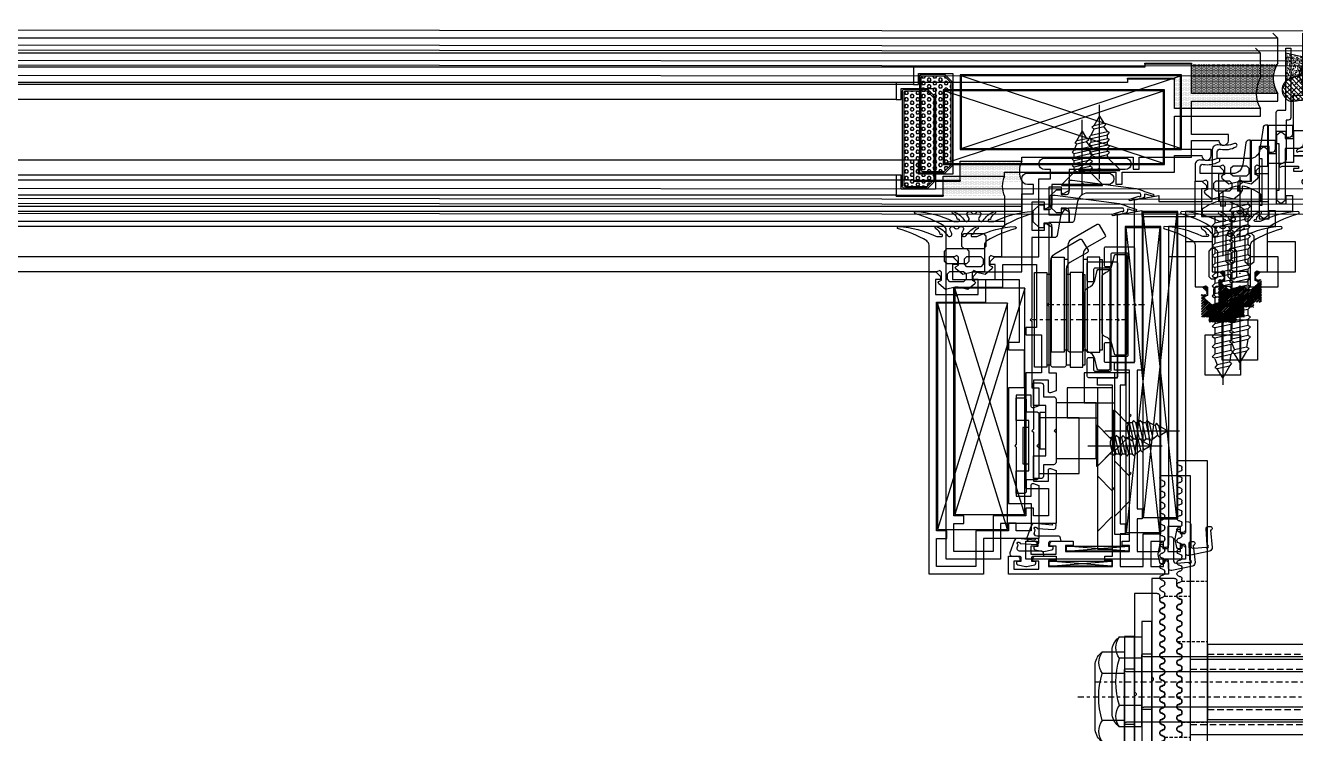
# Model space of a CAD drawing. Header units: inches. Extents: x 4821 to 127877, y 58012 to 433683.
# Drawn here: x 35180.7 to 35432.7, y 232297.8 to 232438.3 of the extents above; entities that cross this region are included whole.
import ezdxf
from ezdxf.xclip import XClip

# ---------------------------------------------------------------- set-up
doc = ezdxf.new("R2010")
doc.units = ezdxf.units.IN
doc.header["$MEASUREMENT"] = 0
doc.header["$XCLIPFRAME"] = 2
for name, pattern in [('$1$Center', [29.999999, 12, -6, 6, -6]), ('$1$DASHDOT', [25.4, 12.7, -6.35, 0, -6.35]), ('$1$DASHED', [19.05, 12.7, -6.35])]:
    doc.linetypes.add(name, pattern=pattern)
for name, color, linetype in [('A-FURN-FIXD', 10, 'Continuous'), ('A-FURN-FREE', 10, 'Continuous'), ('A-GLAZ', 132, 'Continuous'), ('A-WAL-CMU', 7, 'Continuous'), ('A-WIN', 141, 'Continuous')]:
    doc.layers.add(name, color=color, linetype=linetype)

# ---------------------------------------------------------------- blocks, each defined once
blk = doc.blocks.new('$1$joint silicone 2')
h = blk.add_hatch()
h.set_pattern_fill('AR-SAND', color=11, scale=0.3)
h.set_pattern_definition([(37.5, (18049.9647, 8866.313), (-0.018898007, 0.578047131), [0, -0.456, 0, -0.51, 0, -0.4875]), (7.5, (18049.9647, 8866.313), (0.530933012, 0.84664382), [0, -0.246, 0, -0.411, 0, -0.1575]), (327.5, (18049.5957, 8866.313), (0.934242559, 0.001697716), [0, -0.15, 0, -0.54, 0, -0.705]), (317.5, (18049.5957, 8866.313), (0.90183798, 0.26330267), [0, -0.075, 0, -0.354, 0, -0.405])])
edge = h.paths.add_edge_path()
edge.add_line((-6.23, 1.18), (-6.21, 1.17))
edge.add_line((-6.21, 1.17), (-5.75, 0.91))
edge.add_line((-5.75, 0.91), (-5.19, 0.68))
edge.add_line((-5.19, 0.68), (-4.55, 0.49))
edge.add_line((-4.55, 0.49), (-3.83, 0.33))
edge.add_line((-3.83, 0.33), (-3.05, 0.21))
edge.add_line((-3.05, 0.21), (-2.21, 0.11))
edge.add_line((-2.21, 0.11), (-1.35, 0.05))
edge.add_line((-1.35, 0.05), (-0.45, 0.01))
edge.add_line((-0.45, 0.01), (0.45, -0.01))
edge.add_line((0.45, -0.01), (1.36, 0.01))
edge.add_line((1.36, 0.01), (2.25, 0.05))
edge.add_line((2.25, 0.05), (3.12, 0.11))
edge.add_line((3.12, 0.11), (3.95, 0.21))
edge.add_line((3.95, 0.21), (4.73, 0.33))
edge.add_line((4.73, 0.33), (5.45, 0.49))
edge.add_line((5.45, 0.49), (6.1, 0.68))
edge.add_line((6.1, 0.68), (6.66, 0.91))
edge.add_line((6.66, 0.91), (7.12, 1.17))
edge.add_line((7.12, 1.17), (7.13, 1.18))
edge.add_line((7.13, 1.18), (7.45, 0.83))
edge.add_line((7.45, 0.83), (7.45, -4.17))
edge.add_arc((0.45, -28.17), 25, 73.7398, 106.2602)
edge.add_line((-6.55, -4.17), (-6.55, 0.83))
edge.add_line((-6.55, 0.83), (-6.23, 1.18))
at = {"color": 11}
blk.add_lwpolyline([(-6.23, 1.18), (-6.21, 1.17), (-5.75, 0.91), (-5.19, 0.68), (-4.55, 0.49), (-3.83, 0.33), (-3.05, 0.21), (-2.21, 0.11), (-1.35, 0.05), (-0.45, 0.01), (0.45, -0.01), (1.36, 0.01), (2.25, 0.05), (3.12, 0.11), (3.95, 0.21), (4.73, 0.33), (5.45, 0.49), (6.1, 0.68), (6.66, 0.91), (7.12, 1.17), (7.13, 1.18), (7.45, 0.83), (7.45, -4.17, 0.142857), (-6.55, -4.17), (-6.55, 0.83)], format="xyb", close=True, dxfattribs=at)
blk = doc.blocks.new('$1$GTSY500502')
at = {"color": 151}
blk.add_lwpolyline([(-1.78, 2.38, -0.668179), (-2.07, 1.7), (-2.35, 1.7), (-2.35, 0), (-2.01, -0.29), (-1.68, 0), (0, 0), (0, -0.49), (-1, -0.49), (-1, -0.99), (1.91, -0.99, 0.15392), (2.48, -0.81, -0.807191), (2.77, -1.07, -0.191853), (2.18, -1.52, -0.072848), (0.68, -1.72), (0, -1.72), (0, -3), (-2.5, -3), (-2.5, -2.5, 0.414214), (-2.8, -2.2), (-8.2, -2.2, 0.414214), (-8.5, -2.5), (-8.5, -3), (-11, -3), (-11, -1.72), (-11.68, -1.72, -0.072848), (-13.18, -1.52, -0.191853), (-13.77, -1.07, -0.807191), (-13.48, -0.81, 0.15392), (-12.91, -0.99), (-10, -0.99), (-10, -0.49), (-11, -0.49), (-11, 0), (-9.32, 0), (-8.99, -0.29), (-8.65, 0), (-8.65, 1.7), (-8.93, 1.7, -0.668179), (-9.22, 2.38), (-7.8, 3.8), (-3.2, 3.8)], format="xyb", close=True, dxfattribs=at)
blk.add_lwpolyline([(-3.64, 0.49), (-4.13, 0), (-6.87, 0), (-7.36, 0.49), (-7.36, 1.47), (-6.87, 1.96), (-4.13, 1.96), (-3.64, 1.47)], close=True, dxfattribs=at)
blk = doc.blocks.new('$1$Fixed bracket Plan')
at = {"layer": 'A-FURN-FIXD', "linetype": '$1$Center', "ltscale": 0.1}
blk.add_line((53.65, -48.26), (53.65, 59.93), dxfattribs=at)
at = {"layer": 'A-FURN-FIXD'}
for p, q in [((46.15, 25.9), (46.15, -25.9)), ((61.15, -25.9), (61.15, 25.9)), ((48.65, 22.83), (48.65, -38.58)), ((58.65, 22.83), (58.65, -38.58)), ((97.6, -26), (9.7, -26)), ((46.15, -25.9), (61.15, -25.9)), ((97.6, -31.5), (97.6, -26)), ((44.2, -32), (44.4, -32)), ((45.3, -31), (45.5, -31)), ((46.4, -32), (46.6, -32)), ((47.5, -31), (47.7, -31)), ((48.6, -32), (48.8, -32)), ((49.7, -31), (49.9, -31)), ((50.8, -32), (51, -32)), ((51.9, -31), (52.1, -31)), ((53, -32), (53.2, -32)), ((54.1, -31), (54.3, -31)), ((55.2, -32), (55.4, -32)), ((56.3, -31), (56.5, -31)), ((57.4, -32), (57.6, -32)), ((58.5, -31), (58.7, -31)), ((59.6, -32), (59.8, -32)), ((60.7, -31), (60.9, -31)), ((61.8, -32), (62, -32)), ((62.9, -31), (63.1, -31)), ((64, -32), (64.2, -32)), ((65.1, -31), (65.3, -31)), ((66.2, -32), (66.4, -32)), ((67.3, -31), (67.5, -31)), ((68.4, -32), (68.6, -32)), ((69.5, -31), (69.7, -31)), ((70.6, -32), (70.8, -32)), ((71.7, -31), (71.9, -31)), ((72.8, -32), (73.7, -32)), ((73.9, -31), (74.1, -31)), ((74.2, -32.5), (74.2, -37)), ((76.1, -31), (76.3, -31)), ((78.3, -31), (78.5, -31)), ((80.5, -31), (80.7, -31)), ((82.7, -31), (82.9, -31)), ((84.9, -31), (85.1, -31)), ((87.1, -31), (87.3, -31)), ((89.3, -31), (89.5, -31)), ((91.5, -31), (91.7, -31)), ((93.7, -31), (93.9, -31)), ((95.9, -31), (96.1, -31)), ((53.75, -37), (34.2, -37)), ((41.65, -37), (65.65, -37)), ((48.15, -37), (48.15, -39)), ((54.05, -36.7), (53.75, -37)), ((54.35, -36.7), (54.05, -36.7)), ((54.65, -37), (54.35, -36.7)), ((74.2, -37), (54.65, -37)), ((59.15, -37), (59.15, -39)), ((65.65, -37), (65.65, -39)), ((65.65, -39), (41.65, -39)), ((44.73, -39), (48.23, -39)), ((44.73, -39), (44.73, -43.41)), ((48.23, -39), (59.07, -39)), ((48.98, -39), (48.98, -43.41)), ((58.33, -39), (58.33, -43.41)), ((62.58, -39), (59.07, -39)), ((62.58, -43.41), (62.58, -39)), ((47.05, -44.83), (60.25, -44.83))]:
    blk.add_line(p, q, dxfattribs=at)
at = {"layer": 'A-FURN-FIXD', "linetype": '$1$DASHED', "ltscale": 0.1}
for p, q in [((48.15, -25.9), (48.15, 25.9)), ((59.15, -25.9), (59.15, 25.9))]:
    blk.add_line(p, q, dxfattribs=at)
at = {"layer": 'A-FURN-FIXD', "linetype": '$1$DASHED', "ltscale": 0.05}
for p, q in [((45.65, -31.02), (45.65, -26)), ((61.65, -31.93), (61.65, -26)), ((73.65, -31.07), (73.65, -26))]:
    blk.add_line(p, q, dxfattribs=at)
at = {"layer": 'A-FURN-FIXD'}
for centre, radius, start, end in [((43.2, -31.5), 0.5, 0, 180), ((43.3, -31.5), 0.5, 0, 90), ((44.2, -31.5), 0.5, 180, 270), ((44.3, -31.5), 0.5, 180, 0), ((44.4, -31.5), 0.5, 270, 0), ((45.3, -31.5), 0.5, 90, 180), ((45.4, -31.5), 0.5, 0, 180), ((45.5, -31.5), 0.5, 0, 90), ((46.4, -31.5), 0.5, 180, 270), ((46.5, -31.5), 0.5, 180, 0), ((46.6, -31.5), 0.5, 270, 0), ((47.5, -31.5), 0.5, 90, 180), ((47.6, -31.5), 0.5, 0, 180), ((47.7, -31.5), 0.5, 0, 90), ((48.6, -31.5), 0.5, 180, 270), ((48.7, -31.5), 0.5, 180, 0), ((48.8, -31.5), 0.5, 270, 0), ((49.7, -31.5), 0.5, 90, 180), ((49.8, -31.5), 0.5, 0, 180), ((49.9, -31.5), 0.5, 0, 90), ((50.8, -31.5), 0.5, 180, 270), ((50.9, -31.5), 0.5, 180, 0), ((51, -31.5), 0.5, 270, 0), ((51.9, -31.5), 0.5, 90, 180), ((52, -31.5), 0.5, 0, 180), ((52.1, -31.5), 0.5, 0, 90), ((53, -31.5), 0.5, 180, 270), ((53.1, -31.5), 0.5, 180, 0), ((53.2, -31.5), 0.5, 270, 0), ((54.1, -31.5), 0.5, 90, 180), ((54.2, -31.5), 0.5, 0, 180), ((54.3, -31.5), 0.5, 0, 90), ((55.2, -31.5), 0.5, 180, 270), ((55.3, -31.5), 0.5, 180, 0), ((55.4, -31.5), 0.5, 270, 0), ((56.3, -31.5), 0.5, 90, 180), ((56.4, -31.5), 0.5, 0, 180), ((56.5, -31.5), 0.5, 0, 90), ((57.4, -31.5), 0.5, 180, 270), ((57.5, -31.5), 0.5, 180, 0), ((57.6, -31.5), 0.5, 270, 0), ((58.5, -31.5), 0.5, 90, 180), ((58.6, -31.5), 0.5, 0, 180), ((58.7, -31.5), 0.5, 0, 90), ((59.6, -31.5), 0.5, 180, 270), ((59.7, -31.5), 0.5, 180, 0), ((59.8, -31.5), 0.5, 270, 0), ((60.7, -31.5), 0.5, 90, 180), ((60.8, -31.5), 0.5, 0, 180), ((60.9, -31.5), 0.5, 0, 90), ((61.8, -31.5), 0.5, 180, 270), ((61.9, -31.5), 0.5, 180, 0), ((62, -31.5), 0.5, 270, 0), ((62.9, -31.5), 0.5, 90, 180), ((63, -31.5), 0.5, 0, 180), ((63.1, -31.5), 0.5, 0, 90), ((64, -31.5), 0.5, 180, 270), ((64.1, -31.5), 0.5, 180, 0), ((64.2, -31.5), 0.5, 270, 0), ((65.1, -31.5), 0.5, 90, 180), ((65.2, -31.5), 0.5, 0, 180), ((65.3, -31.5), 0.5, 0, 90), ((66.2, -31.5), 0.5, 180, 270), ((66.3, -31.5), 0.5, 180, 0), ((66.4, -31.5), 0.5, 270, 0), ((67.3, -31.5), 0.5, 90, 180), ((67.4, -31.5), 0.5, 0, 180), ((67.5, -31.5), 0.5, 0, 90), ((68.4, -31.5), 0.5, 180, 270), ((68.5, -31.5), 0.5, 180, 0), ((68.6, -31.5), 0.5, 270, 360), ((69.5, -31.5), 0.5, 90, 180), ((69.6, -31.5), 0.5, 0, 180), ((69.7, -31.5), 0.5, 0, 90), ((70.6, -31.5), 0.5, 180, 270), ((70.7, -31.5), 0.5, 180, 0), ((70.8, -31.5), 0.5, 270, 0), ((71.7, -31.5), 0.5, 90, 180), ((71.8, -31.5), 0.5, 0, 180), ((71.9, -31.5), 0.5, 0, 90), ((72.8, -31.5), 0.5, 180, 270), ((72.9, -31.5), 0.5, 180, 0), ((73.9, -31.5), 0.5, 90, 180), ((73.7, -32.5), 0.5, 0, 90), ((74.1, -31.5), 0.5, 0, 90), ((75.1, -31.5), 0.5, 180, 0), ((76.1, -31.5), 0.5, 90, 180), ((76.3, -31.5), 0.5, 0, 90), ((77.3, -31.5), 0.5, 180, 0), ((78.3, -31.5), 0.5, 90, 180), ((78.5, -31.5), 0.5, 0, 90), ((79.5, -31.5), 0.5, 180, 0), ((80.5, -31.5), 0.5, 90, 180), ((80.7, -31.5), 0.5, 0, 90), ((81.7, -31.5), 0.5, 180, 0), ((82.7, -31.5), 0.5, 90, 180), ((82.9, -31.5), 0.5, 0, 90), ((83.9, -31.5), 0.5, 180, 0), ((84.9, -31.5), 0.5, 90, 180), ((85.1, -31.5), 0.5, 0, 90), ((86.1, -31.5), 0.5, 180, 0), ((87.1, -31.5), 0.5, 90, 180), ((87.3, -31.5), 0.5, 0, 90), ((88.3, -31.5), 0.5, 180, 0), ((89.3, -31.5), 0.5, 90, 180), ((89.5, -31.5), 0.5, 0, 90), ((90.5, -31.5), 0.5, 180, 0), ((91.5, -31.5), 0.5, 90, 180), ((91.7, -31.5), 0.5, 0, 90), ((92.7, -31.5), 0.5, 180, 0), ((93.7, -31.5), 0.5, 90, 180), ((93.9, -31.5), 0.5, 0, 90), ((94.9, -31.5), 0.5, 180, 0), ((95.9, -31.5), 0.5, 90, 180), ((96.1, -31.5), 0.5, 0, 90), ((97.1, -31.5), 0.5, 180, 0), ((48.23, -38.58), 0.417, 270, 0), ((59.07, -38.58), 0.417, 180, 270), ((46.85, -40.54), 3.57, 233.4429, 306.5571), ((47.57, -41.37), 3.5, 215.4843, 261.3007), ((53.65, -28.37), 15.75, 252.7319, 287.2681), ((60.45, -40.54), 3.57, 233.4429, 306.5571), ((59.73, -41.37), 3.5, 278.6993, 324.5157)]:
    blk.add_arc(centre, radius, start, end, dxfattribs=at)
blk = doc.blocks.new('$1$Stay Arm 93652400PI')
at = {"layer": 'A-FURN-FIXD', "linetype": '$1$Center', "ltscale": 0.1}
blk.add_line((147.23, 130.15), (147.23, 149.12), dxfattribs=at)
at = {"layer": 'A-FURN-FIXD'}
for p, q in [((138.23, 145.32), (138.23, 146.12)), ((156.23, 145.32), (156.23, 146.12)), ((138.23, 141.52), (138.23, 142.32)), ((138.23, 141.52), (138.23, 142.32)), ((156.23, 141.52), (156.23, 142.3))]:
    blk.add_line(p, q, dxfattribs=at)
for points in [[(137.83, 146.12), (137.83, 148.62), (156.63, 148.62), (156.63, 146.12)], [(137.83, 139.02), (156.63, 139.02), (156.63, 141.52), (137.83, 141.52)]]:
    blk.add_lwpolyline(points, close=True, dxfattribs=at)
for points in [[(157.25, 142.32), (138.13, 142.32, -0.414214), (137.83, 142.62), (137.83, 145.02, -0.414214), (138.13, 145.32), (158.97, 145.32, -0.26675), (160.27, 144.58), (163.18, 139.58, -0.414214), (163.08, 139.17), (161, 137.96, -0.414214), (160.59, 138.07), (158.55, 141.58, 0.26675)], [(158.43, 132.12), (136.03, 132.12, -0.414214), (135.73, 132.42), (135.73, 137.82, -0.414214), (136.03, 138.12), (139.43, 138.12, -0.414214), (139.73, 137.82), (139.73, 137.16, -0.414214), (139.43, 136.86), (137.29, 136.86, 0.414214), (136.99, 136.56), (136.99, 133.68, 0.414214), (137.29, 133.38), (157.17, 133.38, 0.414214), (157.47, 133.68), (157.47, 136.56, 0.414214), (157.17, 136.86), (155.03, 136.86, -0.414214), (154.73, 137.16), (154.73, 137.82, -0.414214), (155.03, 138.12), (158.43, 138.12, -0.414214), (158.73, 137.82), (158.73, 132.42, -0.414214)], [(137.47, 136.13), (139.47, 136.62, 0.253533), (140.87, 137.91, -0.319758), (141.82, 138.58), (152.65, 138.58, -0.319758), (153.59, 137.91, 0.253533), (155, 136.62), (157, 136.13, -0.344221), (157.22, 135.83), (157.22, 133.93, -0.414214), (156.92, 133.63), (137.54, 133.63, -0.414214), (137.24, 133.93), (137.24, 135.83, -0.344221)]]:
    blk.add_lwpolyline(points, format="xyb", close=True, dxfattribs=at)
blk.add_lwpolyline([(156.23, 139.02), (156.23, 138.58), (138.23, 138.58), (138.23, 139.02)], dxfattribs=at)
blk = doc.blocks.new('$1$GTSY500109')
at = {"layer": 'A-FURN-FIXD'}
blk.add_lwpolyline([(5.93, -8.75, 0.57735), (5.07, -8.75, -1), (4.2, -8.25), (4.49, -7.75, 0.965781), (3.64, -7.22, -0.138673), (1.56, -8.98, -1.037842), (1.37, -8.52, 0.283592), (2.23, -7.43, -0.584426), (2.31, -7.4, 1.39494), (2.44, -7), (1.75, -7, 0.111575), (1.32, -7.1, -0.09543), (-6.01, -9, -0.91232), (-6.08, -8.51, 0.076551), (-0.47, -6.14, 0.260148), (0, -5.29), (0, 0), (1.56, 0), (2.11, -0.24), (2.45, 0.05), (2.45, 1.67), (1.96, 1.89), (1.81, 2.1), (1.92, 2.38), (3.29, 3.53), (5.21, 3.03), (5.79, 3.03), (7.71, 3.53), (9.08, 2.38), (9.19, 2.1), (9.03, 1.89), (8.55, 1.67), (8.55, 0.05), (8.88, -0.24), (9.44, 0), (11, 0), (11, -5.29, 0.260148), (11.47, -6.14, 0.076551), (17.08, -8.51, -0.91232), (17, -9, -0.09543), (9.68, -7.1, 0.111575), (9.25, -7), (8.55, -7, 1.39494), (8.69, -7.4, -0.584426), (8.77, -7.43, 0.283592), (9.62, -8.52, -1.037842), (9.43, -8.98, -0.138673), (7.36, -7.22, 0.965781), (6.51, -7.75), (6.8, -8.25, -1)], format="xyb", close=True, dxfattribs=at)
for points in [[(4.13, -0.07), (3.64, 0.42), (3.64, 1.47), (4.13, 1.96), (6.87, 1.96), (7.36, 1.47), (7.36, 0.42), (6.87, -0.07)], [(3.59, -4.6), (3.1, -4.11), (3.1, -2.07), (3.59, -1.58), (7.41, -1.58), (7.9, -2.07), (7.9, -4.11), (7.41, -4.6)]]:
    blk.add_lwpolyline(points, close=True, dxfattribs=at)
blk = doc.blocks.new('$1$Flat head screw 4.2x9mm')
at = {"color": 71}
for p, q in [((-4.05, 0), (-4.05, -0.19)), ((4.05, 0), (-4.05, 0)), ((4.05, 0), (4.05, -0.19)), ((4.05, -0.19), (-4.05, -0.19)), ((-4.05, -0.19), (-1.78, -2.47)), ((4.05, -0.19), (1.78, -2.47)), ((-1.6, -3.17), (-2.02, -3.59)), ((-2.02, -3.59), (-1.6, -3.83)), ((-1.6, -4.45), (-2.02, -4.87)), ((-2.02, -4.87), (-1.6, -5.11)), ((0.29, -2.74), (-1.6, -3.17)), ((-1.6, -2.89), (-1.6, -3.17)), ((1.6, -3.1), (-1.6, -3.83)), ((1.6, -3.73), (-1.6, -4.45)), ((-1.6, -3.83), (-1.6, -4.45)), ((1.6, -4.38), (-1.6, -5.11)), ((1.6, -5.01), (-1.6, -5.73)), ((1.6, -3.1), (1.19, -2.88)), ((1.6, -3.1), (1.6, -2.89)), ((1.6, -3.1), (1.6, -3.73)), ((2.02, -3.96), (1.6, -3.73)), ((1.6, -4.38), (2.02, -3.96)), ((1.6, -4.38), (1.6, -5.01)), ((2.02, -5.24), (1.6, -5.01)), ((-1.6, -5.73), (-2.02, -6.15)), ((-2.02, -6.15), (-1.6, -6.39)), ((-1.6, -7.12), (-2.02, -7.55)), ((-2.02, -7.55), (-1.6, -7.78)), ((-1.6, -5.11), (-1.6, -5.73)), ((1.6, -5.66), (-1.6, -6.39)), ((-1.6, -6.39), (-1.6, -7.12)), ((1.6, -6.4), (-1.6, -7.12)), ((1.6, -7.05), (-1.6, -7.78)), ((1.6, -7.05), (1.06, -8.29)), ((1.6, -5.66), (2.02, -5.24)), ((1.6, -5.66), (1.6, -6.4)), ((2.02, -6.63), (1.6, -6.4)), ((1.6, -7.05), (2.02, -6.63)), ((-1.6, -7.78), (-0.88, -8.73)), ((-0.88, -8.73), (-1.3, -9.15)), ((-1.3, -9.15), (-0.88, -9.38)), ((1.06, -8.29), (-0.88, -8.73)), ((1.06, -8.95), (-0.88, -9.38)), ((0, -10.79), (-0.88, -9.38)), ((1.06, -8.95), (0, -10.79)), ((1.48, -8.52), (1.06, -8.29)), ((1.06, -8.95), (1.48, -8.52))]:
    blk.add_line(p, q, dxfattribs=at)
at = {"color": 2}
blk.add_line((0, 1.7), (0, -13.07), dxfattribs=at)
at = {"color": 71}
for centre, radius, start, end in [((-2.2, -2.89), 0.6, 0, 45), ((2.2, -2.89), 0.6, 135, 180), ((0.57, -3.99), 1.28, 60.7936, 102.7393)]:
    blk.add_arc(centre, radius, start, end, dxfattribs=at)
blk = doc.blocks.new('$1$closekit')
at = {"layer": 'A-FURN-FREE'}
for p, q in [((-19.4, 14), (-16.4, 17)), ((-19.4, 9), (-16.4, 6)), ((-19.4, 1.05), (-16.4, 4.05)), ((-16.4, 4.05), (-18.67, 1.78)), ((-16.21, 4.05), (-16.4, 4.05)), ((-16.4, -4.05), (-16.4, 4.05)), ((-16.21, -4.05), (-16.21, 4.05)), ((-14.51, 0), (-29.28, 0)), ((-27, 0), (-25.59, 0.88)), ((-25.15, -1.06), (-27, 0)), ((-25.36, 1.3), (-25.59, 0.88)), ((-25.15, -1.06), (-25.59, 0.88)), ((-24.94, 0.88), (-25.36, 1.3)), ((-23.99, 1.6), (-24.94, 0.88)), ((-24.5, -1.06), (-24.94, 0.88)), ((-23.75, 2.02), (-23.99, 1.6)), ((-23.26, -1.6), (-23.99, 1.6)), ((-23.33, 1.6), (-23.75, 2.02)), ((-22.61, -1.6), (-23.33, 1.6)), ((-22.6, 1.6), (-23.33, 1.6)), ((-22.36, 2.02), (-22.6, 1.6)), ((-21.87, -1.6), (-22.6, 1.6)), ((-21.94, 1.6), (-22.36, 2.02)), ((-21.32, 1.6), (-21.94, 1.6)), ((-21.22, -1.6), (-21.94, 1.6)), ((-21.08, 2.02), (-21.32, 1.6)), ((-20.59, -1.6), (-21.32, 1.6)), ((-20.66, 1.6), (-21.08, 2.02)), ((-20.04, 1.6), (-20.66, 1.6)), ((-19.94, -1.6), (-20.66, 1.6)), ((-19.8, 2.02), (-20.04, 1.6)), ((-19.31, -1.6), (-20.04, 1.6)), ((-19.38, 1.6), (-19.8, 2.02)), ((-18.95, -0.29), (-19.38, 1.6)), ((-19.1, 1.6), (-19.38, 1.6)), ((-25.15, -1.06), (-24.73, -1.48)), ((-24.73, -1.48), (-24.5, -1.06)), ((-23.26, -1.6), (-24.5, -1.06)), ((-23.26, -1.6), (-22.84, -2.02)), ((-22.84, -2.02), (-22.61, -1.6)), ((-21.87, -1.6), (-22.61, -1.6)), ((-21.87, -1.6), (-21.45, -2.02)), ((-21.45, -2.02), (-21.22, -1.6)), ((-20.59, -1.6), (-21.22, -1.6)), ((-20.59, -1.6), (-20.17, -2.02)), ((-20.17, -2.02), (-19.94, -1.6)), ((-19.31, -1.6), (-19.94, -1.6)), ((-19.4, -1.05), (-16.4, -4.05)), ((-19.31, -1.6), (-19.08, -1.19)), ((-19.31, -1.6), (-19.1, -1.6)), ((-16.4, -4.05), (-18.67, -1.78)), ((-16.21, -4.05), (-16.4, -4.05))]:
    blk.add_line(p, q, dxfattribs=at)
blk.add_lwpolyline([(-16.4, -11.5), (-16.4, 20.5), (-19.4, 20.5), (-19.4, -11.5), (-10.4, -11.5), (-10.4, -5.5), (-16.4, -5.5)], dxfattribs=at)
blk.add_lwpolyline([(-4.3, -6.75, -0.414214), (-4.8, -6.25), (-4.8, -0.4), (-4.4, 0), (-4.8, 0.4), (-4.8, 6.25, -0.414214), (-4.3, 6.75), (-2.3, 6.75), (-2.3, 9, -0.414214), (-1.8, 9.5), (-0.3, 9.5), (-0.3, 5), (-2.8, 5), (-2.8, -5), (-0.3, -5), (-0.3, -9.5), (-1.8, -9.5, -0.414214), (-2.3, -9), (-2.3, -6.75)], format="xyb", close=True, dxfattribs=at)
for points in [[(-12.8, 5.5), (-12.8, -5.5), (-4.8, -5.5), (-4.8, 5.5)], [(-2.8, -3.59), (-1.62, -3.59), (-1.62, 3.59), (-2.8, 3.59)]]:
    blk.add_lwpolyline(points, close=True, dxfattribs=at)
for centre, radius, start, end in [((-19.1, 2.2), 0.6, 270, 315), ((-19.1, -2.2), 0.6, 45, 90), ((-20.2, -0.57), 1.28, 330.7936, 12.7393)]:
    blk.add_arc(centre, radius, start, end, dxfattribs=at)
blk = doc.blocks.new('$1$latsg')
at = {"color": 16}
blk.add_line((0, -4.63), (0, -4.63), dxfattribs=at)
at = {"color": 151}
blk.add_lwpolyline([(0, -2.33, -0.414214), (-0.5, -2.83), (-1.6, -2.83), (-1.6, -2.05, 0.414214), (-1.7, -1.95), (-2.49, -1.95), (-3.73, -3.14), (-3.73, -5.28), (-2.49, -6.47), (-1.7, -6.47, 0.414214), (-1.6, -6.37), (-1.6, -5.59), (-0.5, -5.59, -0.414214), (0, -6.09), (0, -8.42), (0.49, -8.42, 0.033024), (0.62, -8.41), (13.31, -6.73, 0.089231), (14.99, -6.16, -0.031349), (16.66, -5.63, 1.042186), (16.52, -5.25, 0.003956), (15.1, -5.64, -0.540004), (14.96, -5.55), (14.96, -5.32, 0.357511), (14.56, -4.83), (12.11, -4.34, 0.933108), (12.03, -4.63), (13.86, -5.26, -1.216572), (14.2, -5.46, -0.554991), (13.97, -5.84), (3.65, -5.84, -0.36397), (1.68, -4.19), (1.02, -0.41, 0.36397), (0.52, 0), (0, 0)], format="xyb", close=True, dxfattribs=at)
blk = doc.blocks.new('$1$GTSY500112')
at = {"layer": 'A-FURN-FIXD'}
blk.add_lwpolyline([(5.93, -11.75, 0.57735), (5.07, -11.75, -1), (4.2, -11.25), (4.49, -10.75, 0.965781), (3.64, -10.22, -0.138673), (1.56, -11.98, -1.037842), (1.37, -11.52, 0.283592), (2.23, -10.43, -0.584426), (2.31, -10.4, 1.39494), (2.44, -10), (1.75, -10, 0.111575), (1.32, -10.1, -0.09543), (-6.01, -12, -0.91232), (-6.08, -11.51, 0.076551), (-0.47, -9.14, 0.260148), (0, -8.29), (0, 0), (1.56, 0), (2.11, -0.24), (2.45, 0.05), (2.45, 1.67), (1.96, 1.89), (1.81, 2.1), (1.92, 2.38), (3.29, 3.53), (5.21, 3.03), (5.79, 3.03), (7.71, 3.53), (9.08, 2.38), (9.19, 2.1), (9.03, 1.89), (8.55, 1.67), (8.55, 0.05), (8.88, -0.24), (9.44, 0), (11, 0), (11, -8.29, 0.260148), (11.47, -9.14, 0.076551), (17.08, -11.51, -0.91232), (17, -12, -0.09543), (9.68, -10.1, 0.111575), (9.25, -10), (8.55, -10, 1.39494), (8.69, -10.4, -0.584426), (8.77, -10.43, 0.283592), (9.62, -11.52, -1.037842), (9.43, -11.98, -0.138673), (7.36, -10.22, 0.965781), (6.51, -10.75), (6.8, -11.25, -1)], format="xyb", close=True, dxfattribs=at)
for points in [[(4.13, -0.07), (3.64, 0.42), (3.64, 1.47), (4.13, 1.96), (6.87, 1.96), (7.36, 1.47), (7.36, 0.42), (6.87, -0.07)], [(4.01, -1.58), (4.5, -2.07), (4.5, -7.11), (4.01, -7.6), (3.19, -7.6), (2.7, -7.11), (2.7, -2.07), (3.19, -1.58)], [(7.81, -7.6), (6.99, -7.6), (6.5, -7.11), (6.5, -2.07), (6.99, -1.58), (7.81, -1.58), (8.3, -2.07), (8.3, -7.11)]]:
    blk.add_lwpolyline(points, close=True, dxfattribs=at)
blk = doc.blocks.new('$1$butile2')
h = blk.add_hatch(color=11)
h.dxf.hatch_style = 1
h.paths.add_polyline_path([(9.3, 0.2), (0, 0.2), (0, 0), (9.3, 0)])
at = {"color": 11}
blk.add_lwpolyline([(9.3, 0.2), (0, 0.2), (0, 0), (9.3, 0)], close=True, dxfattribs=at)
blk = doc.blocks.new('$1$inner silicone')
h = blk.add_hatch()
h.set_pattern_fill('DOTS', scale=4)
h.paths.add_polyline_path([(12.2, 0), (12.2, -0.2), (12.2, -4), (0, -4, 0.23607), (0, 0)])
at = {"color": 7}
blk.add_line((12.2, -0.2), (12.2, 0), dxfattribs=at)
blk.add_arc((-4, -2), 4.47, 333.4347, 26.5653, dxfattribs=at)
blk = doc.blocks.new('$1$RHS4.2x32')
at = {"layer": 'A-FURN-FIXD'}
for p, q in [((1.42, 4.1), (0, 4.1)), ((0, -4.1), (0, 4.1)), ((-32, 0), (-30.26, 1.09)), ((-29.72, -1.3), (-32, 0)), ((-29.98, 1.61), (-30.26, 1.09)), ((-29.72, -1.3), (-30.26, 1.09)), ((-29.45, 1.09), (-29.98, 1.61)), ((-28.23, 1.58), (-29.45, 1.09)), ((-28.91, -1.3), (-29.45, 1.09)), ((-27.85, 2.1), (-28.13, 1.58)), ((-27.42, -1.58), (-28.13, 1.58)), ((-27.33, 1.58), (-27.85, 2.1)), ((-26.14, 1.58), (-27.33, 1.58)), ((-26.61, -1.58), (-27.33, 1.58)), ((-25.85, 2.1), (-26.14, 1.58)), ((-25.42, -1.58), (-26.14, 1.58)), ((-25.33, 1.58), (-25.85, 2.1)), ((-24.61, -1.58), (-25.33, 1.58)), ((-24.14, 1.58), (-25.33, 1.58)), ((-23.85, 2.1), (-24.14, 1.58)), ((-23.43, -1.58), (-24.14, 1.58)), ((-23.33, 1.58), (-23.85, 2.1)), ((-22.62, -1.58), (-23.33, 1.58)), ((-22.14, 1.58), (-23.33, 1.58)), ((-21.86, 2.1), (-22.14, 1.58)), ((-21.43, -1.58), (-22.14, 1.58)), ((-21.33, 1.58), (-21.86, 2.1)), ((-20.62, -1.58), (-21.33, 1.58)), ((-20.15, 1.58), (-21.33, 1.58)), ((-19.86, 2.1), (-20.15, 1.58)), ((-19.43, -1.58), (-20.15, 1.58)), ((-19.86, 2.1), (-19.34, 1.58)), ((-18.62, -1.58), (-19.34, 1.58)), ((-18.15, 1.58), (-19.34, 1.58)), ((-17.86, 2.1), (-18.15, 1.58)), ((-17.43, -1.58), (-18.15, 1.58)), ((-17.34, 1.58), (-17.86, 2.1)), ((-16.63, -1.58), (-17.34, 1.58)), ((-16.15, 1.58), (-17.34, 1.58)), ((-15.86, 2.1), (-16.15, 1.58)), ((-15.44, -1.58), (-16.15, 1.58)), ((-15.34, 1.58), (-15.86, 2.1)), ((-14.63, -1.58), (-15.34, 1.58)), ((-14.15, 1.58), (-15.34, 1.58)), ((-13.87, 2.1), (-14.15, 1.58)), ((-13.44, -1.58), (-14.15, 1.58)), ((-13.44, -1.58), (-14.15, 1.58)), ((-13.34, 1.58), (-13.87, 2.1)), ((-12.63, -1.58), (-13.34, 1.58)), ((-12.16, 1.58), (-13.34, 1.58)), ((-11.87, 2.1), (-12.16, 1.58)), ((-11.44, -1.58), (-12.16, 1.58)), ((-11.35, 1.58), (-11.87, 2.1)), ((-10.63, -1.58), (-11.35, 1.58)), ((-10.16, 1.58), (-11.35, 1.58)), ((-9.87, 2.1), (-10.16, 1.58)), ((-9.45, -1.58), (-10.16, 1.58)), ((-9.35, 1.58), (-9.87, 2.1)), ((-8.64, -1.58), (-9.35, 1.58)), ((-8.16, 1.58), (-9.35, 1.58)), ((-7.88, 2.1), (-8.16, 1.58)), ((-7.45, -1.58), (-8.16, 1.58)), ((-7.35, 1.58), (-7.88, 2.1)), ((-6.64, -1.58), (-7.35, 1.58)), ((-6.17, 1.58), (-7.35, 1.58)), ((-5.88, 2.1), (-6.17, 1.58)), ((-5.45, -1.58), (-6.17, 1.58)), ((-5.36, 1.58), (-5.88, 2.1)), ((-4.64, -1.58), (-5.36, 1.58)), ((-4.17, 1.58), (-5.36, 1.58)), ((-3.88, 2.1), (-4.17, 1.58)), ((-3.45, -1.58), (-4.17, 1.58)), ((-3.45, -1.58), (-4.17, 1.58)), ((-3.36, 1.58), (-3.88, 2.1)), ((-2.64, -1.58), (-3.36, 1.58)), ((-2.17, 1.58), (-3.36, 1.58)), ((-1.88, 2.1), (-2.17, 1.58)), ((-1.46, -1.58), (-2.17, 1.58)), ((-1.36, 1.58), (-1.88, 2.1)), ((-0.65, -1.58), (-1.36, 1.58)), ((-0.17, 1.58), (-1.36, 1.58)), ((0, 1.89), (-0.17, 1.58)), ((0, 0.81), (-0.17, 1.58)), ((3.05, 0.46), (2.04, 0.46)), ((2.04, -0.46), (2.04, 0.46)), ((-29.72, -1.3), (-29.2, -1.82)), ((-29.2, -1.82), (-28.91, -1.3)), ((-27.42, -1.58), (-28.91, -1.3)), ((-27.42, -1.58), (-26.9, -2.1)), ((-26.9, -2.1), (-26.61, -1.58)), ((-25.42, -1.58), (-26.61, -1.58)), ((-25.42, -1.58), (-24.9, -2.1)), ((-24.9, -2.1), (-24.61, -1.58)), ((-23.43, -1.58), (-24.61, -1.58)), ((-23.43, -1.58), (-22.9, -2.1)), ((-22.9, -2.1), (-22.62, -1.58)), ((-21.43, -1.58), (-22.62, -1.58)), ((-21.43, -1.58), (-20.91, -2.1)), ((-20.91, -2.1), (-20.62, -1.58)), ((-19.43, -1.58), (-20.62, -1.58)), ((-19.43, -1.58), (-18.91, -2.1)), ((-18.91, -2.1), (-18.62, -1.58)), ((-17.43, -1.58), (-18.62, -1.58)), ((-17.43, -1.58), (-16.91, -2.1)), ((-16.91, -2.1), (-16.63, -1.58)), ((-15.44, -1.58), (-16.63, -1.58)), ((-15.44, -1.58), (-14.91, -2.1)), ((-14.91, -2.1), (-14.63, -1.58)), ((-13.44, -1.58), (-14.63, -1.58)), ((-13.44, -1.58), (-12.92, -2.1)), ((-12.92, -2.1), (-12.63, -1.58)), ((-11.44, -1.58), (-12.63, -1.58)), ((-11.44, -1.58), (-10.92, -2.1)), ((-10.92, -2.1), (-10.63, -1.58)), ((-9.45, -1.58), (-10.63, -1.58)), ((-9.45, -1.58), (-8.92, -2.1)), ((-8.92, -2.1), (-8.64, -1.58)), ((-7.45, -1.58), (-8.64, -1.58)), ((-7.45, -1.58), (-6.93, -2.1)), ((-6.93, -2.1), (-6.64, -1.58)), ((-5.45, -1.58), (-6.64, -1.58)), ((-5.45, -1.58), (-4.93, -2.1)), ((-4.93, -2.1), (-4.64, -1.58)), ((-3.45, -1.58), (-4.64, -1.58)), ((-3.45, -1.58), (-2.93, -2.1)), ((-2.93, -2.1), (-2.64, -1.58)), ((-1.46, -1.58), (-2.64, -1.58)), ((-1.46, -1.58), (-0.93, -2.1)), ((-0.93, -2.1), (-0.65, -1.58)), ((0, -1.58), (-0.65, -1.58)), ((3.05, -0.46), (2.04, -0.46)), ((1.42, -4.1), (0, -4.1))]:
    blk.add_line(p, q, dxfattribs=at)
at = {"layer": 'A-FURN-FIXD', "linetype": '$1$DASHDOT'}
blk.add_line((4.78, 0), (-34, 0), dxfattribs=at)
at = {"layer": 'A-FURN-FIXD'}
for centre, start, end in [((-5.01, -0.91), 9.6294, 37.9057), ((-5.01, 0.91), 322.0943, 350.3706)]:
    blk.add_arc(centre, 8.15, start, end, dxfattribs=at)
blk = doc.blocks.new('CURTT')
at = {"layer": 'A-FURN-FIXD', "extrusion": (1.56101e-06, 5.69003e-07, 1)}
h = blk.add_hatch(dxfattribs=at)
h.set_pattern_fill('ANSI38', color=256, scale=5, angle=269.0162, style=0)
h.set_pattern_definition([(314.016209, (926301.3039, -1531526.5551), (0.449464533, 0.434288653), []), (44.016209, (926301.3039, -1531526.5551), (0.464640413, 1.318041838), [1.5625, -0.9375])])
h.paths.add_polyline_path([(906971.32, -1520281.28), (906970.85, -1520281.54), (906970.48, -1520281.83), (906970.2, -1520282.15), (906969.99, -1520282.48), (906969.86, -1520282.82), (906969.79, -1520283.16), (906969.78, -1520283.5), (906969.81, -1520283.84), (906969.9, -1520284.15), (906970.02, -1520284.45), (906970.17, -1520284.72), (906970.35, -1520284.97), (906970.54, -1520285.19), (906970.75, -1520285.38), (906970.97, -1520285.53), (906971.19, -1520285.64), (906971.41, -1520285.71), (906971.63, -1520285.75), (906971.86, -1520285.75), (906972.1, -1520285.73), (906972.37, -1520285.7), (906972.66, -1520285.66), (906972.99, -1520285.61), (906973.36, -1520285.56), (906973.78, -1520285.53), (906974.23, -1520285.5), (906974.73, -1520285.48), (906975.25, -1520285.47), (906975.8, -1520285.46), (906976.36, -1520285.46), (906976.94, -1520285.46), (906977.52, -1520285.46), (906978.1, -1520285.46), (906978.68, -1520285.46), (906979.24, -1520285.46), (906979.79, -1520285.47), (906980.31, -1520285.48), (906980.81, -1520285.5), (906981.26, -1520285.53), (906981.68, -1520285.56), (906982.05, -1520285.61), (906982.38, -1520285.66), (906982.67, -1520285.7), (906982.94, -1520285.73), (906983.18, -1520285.75), (906983.41, -1520285.75), (906983.63, -1520285.71), (906983.85, -1520285.64), (906984.07, -1520285.53), (906984.29, -1520285.38), (906984.5, -1520285.19), (906984.69, -1520284.97), (906984.87, -1520284.72), (906985.02, -1520284.45), (906985.14, -1520284.15), (906985.23, -1520283.84), (906985.26, -1520283.5), (906985.25, -1520283.16), (906985.18, -1520282.82), (906985.05, -1520282.48), (906984.84, -1520282.15), (906984.56, -1520281.83), (906984.19, -1520281.54), (906983.72, -1520281.28), (906983.16, -1520281.05), (906982.52, -1520280.86), (906981.8, -1520280.7), (906981.02, -1520280.58), (906980.19, -1520280.48), (906979.32, -1520280.42), (906978.43, -1520280.38), (906977.52, -1520280.37), (906976.61, -1520280.38), (906975.72, -1520280.42), (906974.85, -1520280.48), (906974.02, -1520280.58), (906973.24, -1520280.7), (906972.52, -1520280.86), (906971.88, -1520281.05)])
h = blk.add_hatch(dxfattribs=at)
h.set_pattern_fill('HEX', color=256, scale=3, angle=179.9998)
h.set_pattern_definition([(179.999781, (906110.2591, -1514499.89645), (-2.48e-06, -0.64951905), [0.375, -0.75]), (299.999781, (906110.2591, -1514499.89645), (0.56250124, 0.32475738), [0.375, -0.75]), (239.999781, (906109.8841, -1514499.89645), (0.56249876, -0.324761676), [0.375, -0.75])])
edge = h.paths.add_edge_path()
edge.add_line((906895.02, -1520302.65), (906899.27, -1520302.65))
edge.add_arc((906899.27, -1520302.35), 0.3, 629.9998, 674.9998)
edge.add_line((906899.48, -1520302.56), (906900.63, -1520301.41))
edge.add_arc((906900.42, -1520301.2), 0.3, 674.9998, 719.9998)
edge.add_line((906900.72, -1520301.2), (906900.72, -1520285.2))
edge.add_arc((906900.42, -1520285.2), 0.3, 719.9998, 764.9998)
edge.add_line((906900.63, -1520284.98), (906899.48, -1520283.84))
edge.add_arc((906899.27, -1520284.05), 0.3, 764.9998, 809.9998)
edge.add_line((906899.27, -1520283.75), (906895.02, -1520283.75))
edge.add_arc((906895.02, -1520284.05), 0.3, 809.9998, 899.9998)
edge.add_line((906894.72, -1520284.05), (906894.72, -1520302.35))
edge.add_arc((906895.02, -1520302.35), 0.3, 539.9998, 629.9998)
h = blk.add_hatch(dxfattribs=at)
h.set_pattern_fill('ANSI32', color=256, angle=179.9998)
h.set_pattern_definition([(224.999781, (892082.3954, -1521939.0094), (0.26516403, -0.265166056), []), (224.999781, (892082.21864, -1521939.0094), (0.26516403, -0.265166056), [])])
h.paths.add_polyline_path([(906962.27, -1520328.6), (906960.77, -1520328.6), (906960.77, -1520329.6), (906958.32, -1520329.6), (906958.02, -1520329.9), (906957.72, -1520329.6), (906955.27, -1520329.6), (906955.27, -1520328.6), (906953.77, -1520328.6), (906953.77, -1520324.1), (906954.77, -1520324.1), (906954.77, -1520323.5), (906953.87, -1520322.6), (906954.08, -1520322.6), (906954.63, -1520322.36), (906954.97, -1520322.65), (906954.97, -1520324.27), (906954.48, -1520324.48), (906954.33, -1520324.69), (906954.44, -1520324.97), (906955.81, -1520326.13), (906957.73, -1520325.63), (906958.31, -1520325.63), (906960.23, -1520326.13), (906961.6, -1520324.97), (906961.71, -1520324.69), (906961.56, -1520324.48), (906961.07, -1520324.27), (906961.07, -1520322.65), (906961.41, -1520322.36), (906961.96, -1520322.6), (906962.17, -1520322.6), (906961.27, -1520323.5), (906961.27, -1520324.1), (906962.27, -1520324.1)])
at = {"layer": 'A-WIN', "extrusion": (1.56101e-06, 5.69003e-07, 1)}
h = blk.add_hatch(dxfattribs=at)
h.set_pattern_fill('DOTS', color=256, scale=4, angle=179.9998)
h.set_pattern_definition([(179.999781, (912466.13323, -1516841.0486), (-0.125000955, -0.249999522), [0, -0.25])])
h.paths.add_polyline_path([(906948.42, -1520287.2), (906965.52, -1520287.2, -0.293351), (906965.52, -1520281.2), (906948.42, -1520281.2), (906948.42, -1520281.4)])
at = {"layer": 'A-FURN-FIXD', "extrusion": (1.56101e-06, 5.69003e-07, 1)}
for p, q in [((906902.72, -1520298.1, 1.15), (906946.22, -1520283.7, 1.15)), ((906946.22, -1520298.1, 1.15), (906902.72, -1520283.7, 1.15)), ((906915.32, -1520370.7, 1.15), (906901.42, -1520325.8, 1.15)), ((906915.32, -1520325.8, 1.15), (906901.42, -1520370.7, 1.15)), ((906935.97, -1520378, 1.15), (906923.57, -1520377, 1.15)), ((906923.57, -1520378, 1.15), (906935.97, -1520377, 1.15))]:
    blk.add_line(p, q, dxfattribs=at)
at = {"layer": 'A-FURN-FIXD', "extrusion": (1.56101e-06, 5.69003e-07, 1), "elevation": 0.55}
for points in [[(906971.02, -1520289.5), (906970.62, -1520289.5), (906970.62, -1520297.1, -0.414214), (906969.62, -1520298.1), (906967.02, -1520298.1), (906967.02, -1520308.4), (906966.36, -1520308.93, -0.352941), (906965.98, -1520308.93), (906965.32, -1520308.4), (906965.32, -1520306.4), (906965.82, -1520306.4), (906965.82, -1520297.15), (906965.32, -1520297.15), (906965.32, -1520295.4), (906965.98, -1520294.87, -0.352941), (906966.36, -1520294.87), (906967.02, -1520295.4), (906967.02, -1520296.1), (906968.62, -1520296.1), (906968.62, -1520288, -0.414214), (906969.12, -1520287.5), (906970.52, -1520287.5), (906970.52, -1520275.2), (906971.52, -1520275.2), (906971.52, -1520289, -0.414214)], [(906894.42, -1520302.65, 0.414214), (906894.72, -1520302.95), (906899.4, -1520302.95, 0.198912), (906899.61, -1520302.86), (906900.93, -1520301.54, 0.198912), (906901.02, -1520301.32), (906901.02, -1520285.07, 0.198912), (906900.93, -1520284.86), (906899.61, -1520283.54, 0.198912), (906899.4, -1520283.45), (906894.72, -1520283.45, 0.414214), (906894.42, -1520283.75)], [(906895.02, -1520302.65), (906899.27, -1520302.65, 0.198912), (906899.48, -1520302.56), (906900.63, -1520301.41, 0.198912), (906900.72, -1520301.2), (906900.72, -1520285.2, 0.198912), (906900.63, -1520284.98), (906899.48, -1520283.84, 0.198912), (906899.27, -1520283.75), (906895.02, -1520283.75, 0.414214), (906894.72, -1520284.05), (906894.72, -1520302.35, 0.414214)], [(906992.12, -1520293.62), (906992.12, -1520290.81, 1.010051), (906990.71, -1520289.4), (906987.93, -1520289.4, 1.010051), (906986.52, -1520290.81), (906986.52, -1520291.6), (906972.02, -1520291.6), (906972.02, -1520296.6), (906986.37, -1520296.6, 1.08744)], [(906935.27, -1520300, -1), (906935.27, -1520302.3), (906930.42, -1520302.3), (906930.12, -1520302), (906929.82, -1520302.3), (906924.12, -1520302.3), (906924.12, -1520306.43), (906923.07, -1520307.04, -0.57735), (906922.62, -1520306.78), (906922.62, -1520305.8), (906920.12, -1520305.8), (906920.12, -1520311.3), (906922.62, -1520311.3), (906922.62, -1520310.32, -0.57735), (906923.07, -1520310.06), (906924.12, -1520310.66), (906924.12, -1520312.8), (906920.12, -1520312.8), (906920.12, -1520328.8), (906919.82, -1520329.1), (906920.12, -1520329.4), (906920.12, -1520342.6), (906921.52, -1520342.6), (906921.52, -1520346.18), (906920.42, -1520346.58, -0.520567), (906920.02, -1520346.3), (906920.02, -1520344.1), (906917.02, -1520344.1), (906917.02, -1520353.8), (906916.72, -1520354.1), (906917.02, -1520354.4), (906917.02, -1520364.1), (906920.02, -1520364.1), (906920.02, -1520361.9, -0.520567), (906920.42, -1520361.62), (906921.52, -1520362.01), (906921.52, -1520372.5), (906910.52, -1520372.5), (906910.52, -1520379.6), (906899.72, -1520379.6), (906899.72, -1520319.6), (906899.72, -1520319.6), (906901.07, -1520319.6), (906901.97, -1520320.5), (906901.97, -1520321.1), (906900.97, -1520321.1), (906900.97, -1520324.1), (906904.92, -1520324.1), (906905.22, -1520324.4), (906905.52, -1520324.1), (906909.47, -1520324.1), (906909.47, -1520321.1), (906908.47, -1520321.1), (906908.47, -1520320.5), (906909.37, -1520319.6), (906918.12, -1520319.6), (906918.12, -1520304.1), (906920.42, -1520304.1), (906920.42, -1520302.3), (906919.27, -1520302.3, -1), (906919.27, -1520300)], [(906920.11, -1520376.3, -0.414214), (906920.41, -1520376), (906922.52, -1520376), (906922.42, -1520375.41, 0.36397), (906921.92, -1520375), (906917.7, -1520375, -0.512727), (906917.22, -1520374.34), (906917.41, -1520373.79, -2.014387), (906917.8, -1520373.52), (906921.08, -1520373.69, 0.39893), (906921.5, -1520373.34), (906921.54, -1520372.94, 1), (906920.74, -1520372.86), (906917.36, -1520372.5, 0.344245), (906916.62, -1520372.96), (906915.76, -1520375.33, 0.520567), (906916.23, -1520376), (906917.63, -1520376, -0.414214), (906917.93, -1520376.3), (906917.93, -1520377.1), (906917.09, -1520377.1), (906917.09, -1520377.42, 0.360315), (906917.35, -1520377.73), (906918.96, -1520378.07, 0.094006), (906919.08, -1520378.07), (906920.69, -1520377.73, 0.360315), (906920.94, -1520377.42), (906920.94, -1520377.1), (906920.11, -1520377.1)]]:
    blk.add_lwpolyline(points, format="xyb", close=True, dxfattribs=at)
at = {"layer": 'A-FURN-FIXD', "extrusion": (1.56101e-06, 5.69003e-07, 1), "elevation": 1.7}
for points in [[(906902.52, -1520304.4), (906902.52, -1520300.6), (906914.72, -1520300.6), (906914.72, -1520299.8), (906936.82, -1520299.8), (906936.82, -1520302.2), (906938.02, -1520302.2), (906938.02, -1520299.8), (906948.42, -1520299.8), (906948.42, -1520296.52), (906953.83, -1520296.52, 1), (906955.73, -1520296.52), (906955.73, -1520295.32), (906948.42, -1520295.32), (906948.42, -1520288.7), (906965.52, -1520288.7), (906965.52, -1520287.2), (906948.42, -1520287.2), (906948.42, -1520281.4), (906939.12, -1520281.4), (906939.12, -1520282), (906893.22, -1520282), (906893.22, -1520285.4), (906894.22, -1520285.4), (906894.22, -1520283.2), (906901.02, -1520283.2), (906901.02, -1520303.2), (906894.22, -1520303.2), (906894.22, -1520300.4), (906893.22, -1520300.4), (906893.22, -1520304.4)], [(906947.22, -1520373.8), (906947.22, -1520373.8, -0.414214), (906946.72, -1520374.3), (906946.22, -1520374.3), (906946.22, -1520373.1), (906943.72, -1520373.1), (906943.72, -1520378.1), (906946.22, -1520378.1), (906946.22, -1520376.9), (906946.72, -1520376.9, -0.414214), (906947.22, -1520377.4), (906947.22, -1520379.6), (906915.52, -1520379.6), (906915.52, -1520376), (906917.22, -1520376, -0.414214), (906917.72, -1520376.5), (906917.72, -1520377), (906916.52, -1520377), (906916.52, -1520378.6), (906921.52, -1520378.6), (906921.52, -1520377), (906920.32, -1520377), (906920.32, -1520376.5, -0.414214), (906920.82, -1520376), (906924.92, -1520376), (906924.92, -1520376.9), (906923.42, -1520376.9), (906923.42, -1520378.1), (906936.12, -1520378.1), (906936.12, -1520376.9), (906934.62, -1520376.9), (906934.62, -1520376), (906936.12, -1520376), (906936.12, -1520362.9), (906936.42, -1520362.6), (906936.12, -1520362.3), (906936.12, -1520351.4), (906936.42, -1520351.1), (906936.12, -1520350.8), (906936.12, -1520342.1), (906933.12, -1520342.1), (906933.12, -1520340.6), (906937.12, -1520340.6), (906937.12, -1520329.4), (906937.42, -1520329.1), (906937.12, -1520328.8), (906937.12, -1520308.28), (906941.93, -1520307.41), (906941.93, -1520308.6), (906952.52, -1520308.6), (906952.52, -1520301.6), (906953.87, -1520301.6), (906954.77, -1520302.5), (906954.77, -1520303.1), (906953.77, -1520303.1), (906953.77, -1520308.6), (906963.72, -1520308.6), (906963.72, -1520303.1), (906961.27, -1520303.1), (906961.27, -1520302.5), (906962.17, -1520301.6), (906963.72, -1520301.6), (906963.72, -1520293.5), (906968.42, -1520293.5), (906968.42, -1520295.3, -0.414214), (906967.82, -1520295.9), (906967.22, -1520295.9), (906967.22, -1520294.7), (906965.22, -1520294.7), (906965.22, -1520309.1), (906967.22, -1520309.1), (906967.22, -1520307.4), (906968.42, -1520307.4), (906968.42, -1520310.6), (906947.22, -1520310.6), (906947.22, -1520373.8)], [(906953.52, -1520298.76, -0.488949), (906954.14, -1520298.27, 0.16488), (906957.26, -1520297.76, 0.929317), (906956.97, -1520297.12, -0.129525), (906953.69, -1520297.41, 0.464824), (906952.52, -1520298.39), (906952.52, -1520301.6), (906954.08, -1520301.6), (906954.63, -1520301.36), (906954.97, -1520301.65), (906954.97, -1520303.27), (906954.48, -1520303.48), (906954.33, -1520303.69), (906954.44, -1520303.97), (906955.81, -1520305.13), (906957.73, -1520304.63), (906958.31, -1520304.63), (906960.23, -1520305.13), (906961.6, -1520303.97), (906961.71, -1520303.69), (906961.55, -1520303.48), (906961.07, -1520303.27), (906961.07, -1520301.65), (906961.4, -1520301.36), (906961.96, -1520301.6), (906963.53, -1520301.6), (906963.53, -1520293.5), (906963.11, -1520293.5, 0.404624), (906962.61, -1520293.98), (906961.97, -1520298.33, -0.37979), (906959.99, -1520300.1), (906953.52, -1520300.1), (906953.52, -1520298.76), (906953.52, -1520298.77)]]:
    blk.add_lwpolyline(points, format="xyb", dxfattribs=at)
at = {"layer": 'A-FURN-FIXD', "extrusion": (1.56101e-06, 5.69003e-07, 1), "elevation": 0.55}
for points in [[(906946.42, -1520298.3), (906946.42, -1520283.5), (906902.52, -1520283.5), (906902.52, -1520298.3)], [(906946.22, -1520298.1), (906946.22, -1520283.7), (906902.72, -1520283.7), (906902.72, -1520298.1)], [(906956.65, -1520301.6), (906956.16, -1520302.09), (906956.16, -1520303.06), (906956.65, -1520303.55), (906959.39, -1520303.55), (906959.88, -1520303.06), (906959.88, -1520302.09), (906959.39, -1520301.6)], [(906915.52, -1520365.6), (906920.02, -1520365.6), (906920.02, -1520371), (906917.02, -1520371), (906917.02, -1520369.5), (906915.52, -1520369.5), (906915.52, -1520371), (906909.02, -1520371), (906909.02, -1520378.1), (906901.22, -1520378.1), (906901.22, -1520372.5), (906903.22, -1520372.5), (906903.22, -1520371), (906901.22, -1520371), (906901.22, -1520325.6), (906910.97, -1520325.6), (906910.97, -1520321.1), (906917.62, -1520321.1), (906917.62, -1520333.6), (906915.52, -1520333.6), (906915.52, -1520335.1), (906918.62, -1520335.1), (906918.62, -1520342.6), (906915.52, -1520342.6)], [(906901.42, -1520370.7), (906915.32, -1520370.7), (906915.32, -1520325.8), (906901.42, -1520325.8)], [(906958.27, -1520340.1), (906958.02, -1520340.3), (906957.77, -1520340.1), (906954.52, -1520340.1), (906954.52, -1520332.1), (906961.52, -1520332.1), (906961.52, -1520340.1)], [(906958.27, -1520340.1), (906958.02, -1520340.3), (906957.77, -1520340.1), (906954.52, -1520340.1), (906954.52, -1520332.1), (906961.52, -1520332.1), (906961.52, -1520340.1)], [(906923.57, -1520377), (906935.97, -1520377), (906935.97, -1520378), (906923.57, -1520378)]]:
    blk.add_lwpolyline(points, close=True, dxfattribs=at)
at = {"layer": 'A-FURN-FIXD', "extrusion": (1.56101e-06, 5.69003e-07, 1), "elevation": 1.7}
blk.add_lwpolyline([(906963.52, -1520322.6), (906969.02, -1520322.6), (906969.02, -1520316.6), (906963.52, -1520316.6)], dxfattribs=at)
blk.add_lwpolyline([(906963.52, -1520322.6), (906969.02, -1520322.6), (906969.02, -1520316.6), (906963.52, -1520316.6)], dxfattribs=at)
at = {"layer": 'A-GLAZ', "extrusion": (1.56101e-06, 5.69003e-07, 1)}
for p, q in [((905511.46, -1520273.69, 0), (907611.94, -1520275.19, 0)), ((906965.52, -1520276.2, 1.15), (905539.78, -1520276.19, 0)), ((905511.46, -1520277.69, 0), (907612.95, -1520279.19, 0)), ((905511.46, -1520279.69, 0), (907612.95, -1520281.19, 0)), ((906893.22, -1520282, 1.15), (905612.08, -1520281.99, 0)), ((906893.22, -1520285.4, 1.15), (905612.08, -1520285.39, 0)), ((906893.22, -1520300.4, 1.15), (905612.08, -1520300.39, 0)), ((905511.46, -1520305.09, 0), (907608.45, -1520306.59, 0)), ((906893.22, -1520304.4, 1.15), (905612.08, -1520304.39, 0)), ((905511.46, -1520307.09, 0), (907608.45, -1520308.59, 0)), ((906914.72, -1520309.6, 1.15), (905590.58, -1520309.59, 0)), ((906914.72, -1520310.6, 1.15), (905590.58, -1520310.59, 0)), ((906899.72, -1520319.6, 1.15), (905605.58, -1520319.59, 0))]:
    blk.add_line(p, q, dxfattribs=at)
at = {"layer": 'A-WIN', "extrusion": (1.56101e-06, 5.69003e-07, 1)}
for p, q in [((906965.52, -1520276.2, 1.15), (906964.52, -1520275.2, 1.15)), ((906965.52, -1520281.2, 1.15), (906965.52, -1520276.2, 1.15)), ((906893.22, -1520304.6, 1.15), (906902.52, -1520304.6, 1.15)), ((906914.72, -1520304.6, 1.15), (906914.72, -1520310.6, 1.15)), ((906945.52, -1520310.8, 1.15), (906938.82, -1520371.4, 1.15)), ((906945.52, -1520371.4, 1.15), (906938.82, -1520310.8, 1.15)), ((906952.52, -1520316.6, 1.15), (906947.22, -1520316.6, 1.15))]:
    blk.add_line(p, q, dxfattribs=at)
blk.add_lwpolyline([(906971.32, -1520281.28), (906970.85, -1520281.54), (906970.48, -1520281.83), (906970.2, -1520282.15), (906969.99, -1520282.48), (906969.86, -1520282.82), (906969.79, -1520283.16), (906969.78, -1520283.5), (906969.81, -1520283.84), (906969.9, -1520284.15), (906970.02, -1520284.45), (906970.17, -1520284.72), (906970.35, -1520284.97), (906970.54, -1520285.19), (906970.75, -1520285.38), (906970.97, -1520285.53), (906971.19, -1520285.64), (906971.41, -1520285.71), (906971.63, -1520285.75), (906971.86, -1520285.75), (906972.1, -1520285.73), (906972.37, -1520285.7), (906972.66, -1520285.66), (906972.99, -1520285.61), (906973.36, -1520285.56), (906973.78, -1520285.53), (906974.23, -1520285.5), (906974.73, -1520285.48), (906975.25, -1520285.47), (906975.8, -1520285.46), (906976.36, -1520285.46), (906976.94, -1520285.46), (906977.52, -1520285.46), (906978.1, -1520285.46), (906978.68, -1520285.46), (906979.24, -1520285.46), (906979.79, -1520285.47), (906980.31, -1520285.48), (906980.81, -1520285.5), (906981.26, -1520285.53), (906981.68, -1520285.56), (906982.05, -1520285.61), (906982.38, -1520285.66), (906982.67, -1520285.7), (906982.94, -1520285.73), (906983.18, -1520285.75), (906983.41, -1520285.75), (906983.63, -1520285.71), (906983.85, -1520285.64), (906984.07, -1520285.53), (906984.29, -1520285.38), (906984.5, -1520285.19), (906984.69, -1520284.97), (906984.87, -1520284.72), (906985.02, -1520284.45), (906985.14, -1520284.15), (906985.23, -1520283.84), (906985.26, -1520283.5), (906985.25, -1520283.16), (906985.18, -1520282.82), (906985.05, -1520282.48), (906984.84, -1520282.15), (906984.56, -1520281.83), (906984.19, -1520281.54), (906983.72, -1520281.28), (906983.16, -1520281.05), (906982.52, -1520280.86), (906981.8, -1520280.7), (906981.02, -1520280.58), (906980.19, -1520280.48), (906979.32, -1520280.42), (906978.43, -1520280.38), (906977.52, -1520280.37), (906976.61, -1520280.38), (906975.72, -1520280.42), (906974.85, -1520280.48), (906974.02, -1520280.58), (906973.24, -1520280.7), (906972.52, -1520280.86), (906971.88, -1520281.05)], close=True, dxfattribs=at)
at = {"layer": 'A-WIN', "extrusion": (1.56101e-06, 5.69003e-07, 1), "elevation": 0.55}
for points in [[(906938.62, -1520342.1), (906937.62, -1520342.1), (906937.62, -1520369.6), (906938.62, -1520369.6), (906938.62, -1520371.6), (906937.62, -1520371.6), (906937.62, -1520378.1), (906942.22, -1520378.1), (906942.22, -1520371.6), (906945.72, -1520371.6), (906945.72, -1520310.6), (906938.62, -1520310.6)], [(906945.52, -1520371.4), (906938.82, -1520371.4), (906938.82, -1520310.8), (906945.52, -1520310.8)]]:
    blk.add_lwpolyline(points, close=True, dxfattribs=at)
blk.add_lwpolyline([(906946.95, -1520374.51, 0.414214), (906947.25, -1520374.21), (906947.25, -1520372.1), (906947.84, -1520372.2, -0.36397), (906948.25, -1520372.69), (906948.25, -1520376.92, 0.512727), (906948.91, -1520377.39), (906951.22, -1520377.21, 2.014387), (906951.49, -1520376.82), (906951.32, -1520373.54, -0.39893), (906951.68, -1520373.12), (906952.07, -1520373.08, -1), (906952.16, -1520373.87), (906952.51, -1520377.26, -0.344245), (906952.05, -1520377.99), (906947.92, -1520378.85, -0.520567), (906947.25, -1520378.38), (906947.25, -1520376.99, 0.414214), (906946.95, -1520376.69), (906946.15, -1520376.69), (906946.15, -1520377.52), (906945.83, -1520377.52, -0.360315), (906945.52, -1520377.27), (906945.17, -1520375.66, -0.094006), (906945.17, -1520375.54), (906945.52, -1520373.93, -0.360315), (906945.83, -1520373.67), (906946.15, -1520373.67), (906946.15, -1520374.51)], format="xyb", close=True, dxfattribs=at)
at = {"layer": 'A-WIN', "extrusion": (1.56101e-06, 5.69003e-07, 1)}
blk.add_arc((906970.19, -1520284.2, 1.7), 5.55, 147.3016, 212.698, dxfattribs=at)
at = {"layer": 'A-FURN-FIXD', "extrusion": (-1.56101e-06, -5.69003e-07, -1), "zscale": -1, "rotation": 180.0002189599175}
for name, p in [('$1$joint silicone 2', (-906977.07, -1520280.37, -1.7)), ('$1$GTSY500502', (-906983.02, -1520299.6, -1.7)), ('$1$GTSY500112', (-906952.52, -1520322.6, -1.7))]:
    blk.add_blockref(name, p, dxfattribs=at)
at = {"layer": 'A-FURN-FIXD', "extrusion": (1.56101e-06, 5.69003e-07, 1)}
for name, p, rotation in [('$1$Flat head screw 4.2x9mm', (906930.12, -1520302.49, 1.7), 179.9997810400824), ('$1$RHS4.2x32', (906958.02, -1520308.6, 1.7), 89.99978104008247), ('$1$closekit', (906916.72, -1520354.1, 1.7), 179.9997810400824)]:
    blk.add_blockref(name, p, dxfattribs=dict(at, rotation=rotation))
at = {"layer": 'A-WIN', "extrusion": (-1.56101e-06, -5.69003e-07, -1)}
for name, p, zscale, rotation in [('$1$butile2', (-906948.42, -1520281.4, -1.7), -1, 0.0002189599173670872), ('$1$butile2', (-906902.52, -1520304.6, -1.7), -1, 0.0002189599173670872), ('$1$latsg', (-906924.12, -1520312.8, -1.7), -1, 180.0002189599175), ('$1$Fixed bracket Plan', (-906977.52, -1520457.6, -1.7), -1.000000000000001, 90.00021895991739)]:
    blk.add_blockref(name, p, dxfattribs=dict(at, zscale=zscale, rotation=rotation))
at = {"layer": 'A-WIN', "extrusion": (1.56101e-06, 5.69003e-07, 1)}
for name, p, rotation in [('$1$inner silicone', (906914.72, -1520304.6, 1.7), 179.9997810400824), ('$1$GTSY500109', (906910.72, -1520319.6, 1.7), 179.9997810400824), ('$1$Stay Arm 93652400PI', (907069.24, -1520476.33, 1.7), 89.99978104008247)]:
    blk.add_blockref(name, p, dxfattribs=dict(at, rotation=rotation))
blk = doc.blocks.new('FIRST SLAB EDGE')
at = {"layer": 'A-WIN', "xscale": -1}
blk.add_blockref('CURTT', (2105283.91, -200961.5, -1.15), dxfattribs=at)

msp = doc.modelspace()

# ---------------------------------------------------------------- block references
at = {"layer": 'A-WAL-CMU'}
ref = msp.add_blockref('FIRST SLAB EDGE', (1233747.59, 1953673.46), dxfattribs=dict(at, xscale=-1))
XClip(ref).set_block_clipping_path([(1196236.1121028436, -1729554.8924368375), (1201281.1159926755, -1720979.7328682605)])
ref = msp.add_blockref('FIRST SLAB EDGE', (1233744.19, 1953670.48), dxfattribs=dict(at, xscale=-1))
XClip(ref).set_block_clipping_path([(1196236.1121028436, -1729554.8924368375), (1201281.1159926755, -1720979.7328682605)])

doc.saveas('drawing.dxf')
